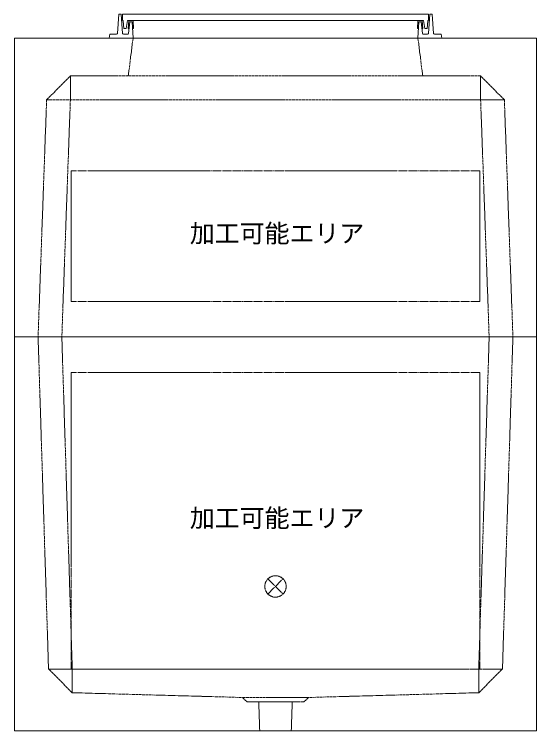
# Model space of a CAD drawing. Units: millimetres, scale not verified. Extents: x -3712 to 3712, y -2625 to 2625.
# Drawn here: x -588 to 512, y -1635 to -125 of the extents above; entities that cross this region are included whole.
import ezdxf
from ezdxf.enums import TextEntityAlignment as Align

# ---------------------------------------------------------------- set-up
doc = ezdxf.new("R2010")
doc.units = ezdxf.units.MM
doc.header["$LTSCALE"] = 10
doc.linetypes.add('LONG_DASHED1', pattern=[7, 6, -1])
doc.linetypes.add('LONG_DOUBLE_CHAIN', pattern=[21.8, 18, -1, 0.6, -0.6, 0.6, -1])
for name, color, linetype, lineweight in [('0-7_D-STR', 7, 'LONG_DASHED1', 9), ('0-A_D-STR-STR5', 1, 'LONG_DOUBLE_CHAIN', 9), ('0-B_D-STR-STR4', 134, 'Continuous', 9)]:
    doc.layers.add(name, color=color, linetype=linetype, lineweight=lineweight)
doc.styles.add('ＭＳ ゴシック', font='')
doc.styles.get('ＭＳ ゴシック').set_extended_font_data('MS Gothic')

# ---------------------------------------------------------------- blocks, each defined once
blk = doc.blocks.new('A$C21BA6C9D')
at = {"layer": '0-7_D-STR'}
for p, q in [((-3000, 6300), (-3100, 5500)), ((3000, 6300), (3100, 5500)), ((-4820, 5000), (-4320, 5500)), ((-4320, 5000), (-4320, 5500)), ((4320, 5000), (4320, 5500)), ((-4820, 5000), (-5000, 0)), ((4820, 5000), (-4820, 5000)), ((-4320, 5000), (-4500, 0)), ((4320, 5000), (4500, 0)), ((4820, 5000), (5000, 0))]:
    blk.add_line(p, q, dxfattribs=at)
at = {"layer": '0-7_D-STR', "linetype": 'Continuous'}
for p in [(5500, 6300), (-5500, 0)]:
    blk.add_line(p, (5500, 0), dxfattribs=at)
blk.add_lwpolyline([(-5500, 0), (-5500, 6300), (5500, 6300)], dxfattribs=at)
at = {"layer": '0-7_D-STR'}
blk.add_lwpolyline([(4820, 5000), (4320, 5500), (-4320, 5500)], dxfattribs=at)
at = {"layer": '0-A_D-STR-STR5'}
for p, q in [((-4300, 3500), (-4300, 750)), ((4300, 3500), (-4300, 3500)), ((4300, 3500), (4300, 750)), ((4300, 750), (-4300, 750))]:
    blk.add_line(p, q, dxfattribs=at)
blk = doc.blocks.new('A$C284D0AE2')
at = {"layer": '0-B_D-STR-STR4'}
for p, q in [((-3300, 500), (-3327.8, 98.6)), ((-3250, 500), (-3300, 500)), ((-3221.3, 98.6), (-3250, 500)), ((-3225, 500), (-3225, 370)), ((-3225, 370), (-3219.2, 370)), ((-3209.2, 360.9), (-3195, 200)), ((-3145, 200), (-3115, 370)), ((-3115, 370), (3115, 370)), ((-3090, 370), (-3106.2, 200.7)), ((-3070, 340), (-3098, 97.7)), ((-3000, 370), (-3090, 370)), ((-3020, 340), (-3070, 340)), ((-3000, 0), (-3020, 340)), ((-2991.8, 200.7), (-3000, 370)), ((3000, 370), (3090, 370)), ((3090, 370), (3106.2, 200.7)), ((-3195, 200), (-3145, 200)), ((-3106.2, 200.7), (-3086.1, 200.7)), ((-3011.8, 200.7), (-2991.8, 200.7)), ((3106.2, 200.7), (3086.1, 200.7)), ((-3490, 80), (-3500, 0)), ((-3500, 0), (3500, 0)), ((-3347.8, 80), (-3490, 80)), ((-3117.8, 80), (-3201.4, 80)), ((3117.8, 80), (3201.4, 80)), ((3347.8, 80), (3490, 80)), ((3490, 80), (3500, 0))]:
    blk.add_line(p, q, dxfattribs=at)
for points in [[(-3225, 500), (3225, 500), (3225, 370), (3219.2, 370)], [(3221.3, 98.6), (3250, 500), (3300, 500), (3327.8, 98.6)], [(3011.8, 200.7), (2991.8, 200.7), (3000, 370)], [(3000, 0), (3020, 340), (3070, 340), (3098, 97.7)], [(3209.2, 360.9), (3195, 200), (3145, 200), (3115, 370)]]:
    blk.add_lwpolyline(points, dxfattribs=at)
for centre, radius, start, end in [((-3219.2, 360), 10, 5.04245, 90), ((3219.2, 360), 10, 90, 174.95755), ((-3347.8, 100), 20, 270, 356.0372), ((-3201.4, 100), 20, 184.08562, 270), ((-3117.8, 100), 20, 270, 353.41806), ((3117.8, 100), 20, 186.58194, 270), ((3201.4, 100), 20, 270, 355.91438), ((3347.8, 100), 20, 183.9628, 270)]:
    blk.add_arc(centre, radius, start, end, dxfattribs=at)
blk = doc.blocks.new('A$C7CE826D1')
at = {"layer": '0-7_D-STR', "linetype": 'Continuous'}
for p, q in [((-5500, 0), (5500, 0)), ((-5500, -8300), (-5500, 0)), ((5500, -8300), (5500, 0)), ((-5500, -8300), (5500, -8300))]:
    blk.add_line(p, q, dxfattribs=at)
at = {"layer": '0-7_D-STR'}
for p, q in [((-5000, 0), (-4780, -7000)), ((-4500, 0), (-4280, -7000)), ((4500, 0), (4280, -7000)), ((5000, 0), (4780, -7000)), ((-4280, -7500), (-4780, -7000)), ((4780, -7000), (-4780, -7000)), ((-4280, -7500), (-4280, -7000)), ((4280, -7500), (4780, -7000)), ((4280, -7500), (4280, -7000)), ((-4280, -7500), (-700, -7600)), ((4280, -7500), (700, -7600)), ((-600, -7690), (-700, -7600)), ((700, -7600), (-700, -7600)), ((600, -7690), (-600, -7690)), ((-333, -8300), (-352, -7690)), ((333, -8300), (352, -7690)), ((600, -7690), (700, -7600))]:
    blk.add_line(p, q, dxfattribs=at)
at = {"layer": '0-A_D-STR-STR5'}
for p, q in [((4300, -750), (-4300, -750)), ((-4300, -750), (-4300, -7000)), ((4300, -750), (4300, -7000)), ((4300, -7000), (-4300, -7000))]:
    blk.add_line(p, q, dxfattribs=at)
blk = doc.blocks.new('A$C1C640AAB')
at = {"layer": '0-A_D-STR-STR5'}
for p, q in [((-159.1, -159.1), (159.1, 159.1)), ((-159.1, 159.1), (159.1, -159.1))]:
    blk.add_line(p, q, dxfattribs=at)
blk.add_circle((0, 0), 225, dxfattribs=at)
blk = doc.blocks.new('A$C86f09858')
at = {"layer": '0-7_D-STR'}
blk.add_blockref('A$C7CE826D1', (0, 0), dxfattribs=at)
at = {"layer": '0-A_D-STR-STR5'}
blk.add_blockref('A$C1C640AAB', (0, -5260), dxfattribs=at)

msp = doc.modelspace()

# ---------------------------------------------------------------- block references
at = {"layer": '0-7_D-STR', "xscale": 0.1, "yscale": 0.1}
for name in ['A$C21BA6C9D', 'A$C86f09858']:
    msp.add_blockref(name, (-37.5, -805), dxfattribs=at)
at = {"layer": '0-B_D-STR-STR4', "xscale": 0.1, "yscale": 0.1}
msp.add_blockref('A$C284D0AE2', (-37.5, -175), dxfattribs=at)

# ---------------------------------------------------------------- texts
at = {"layer": '0-A_D-STR-STR5', "style": 'ＭＳ ゴシック'}
for p in [(-217.98, -617.53), (-217.98, -1217.53)]:
    msp.add_text('加工可能エリア', height=38.49, dxfattribs=at).set_placement(p, align=Align.BOTTOM_LEFT)

doc.saveas('drawing.dxf')
